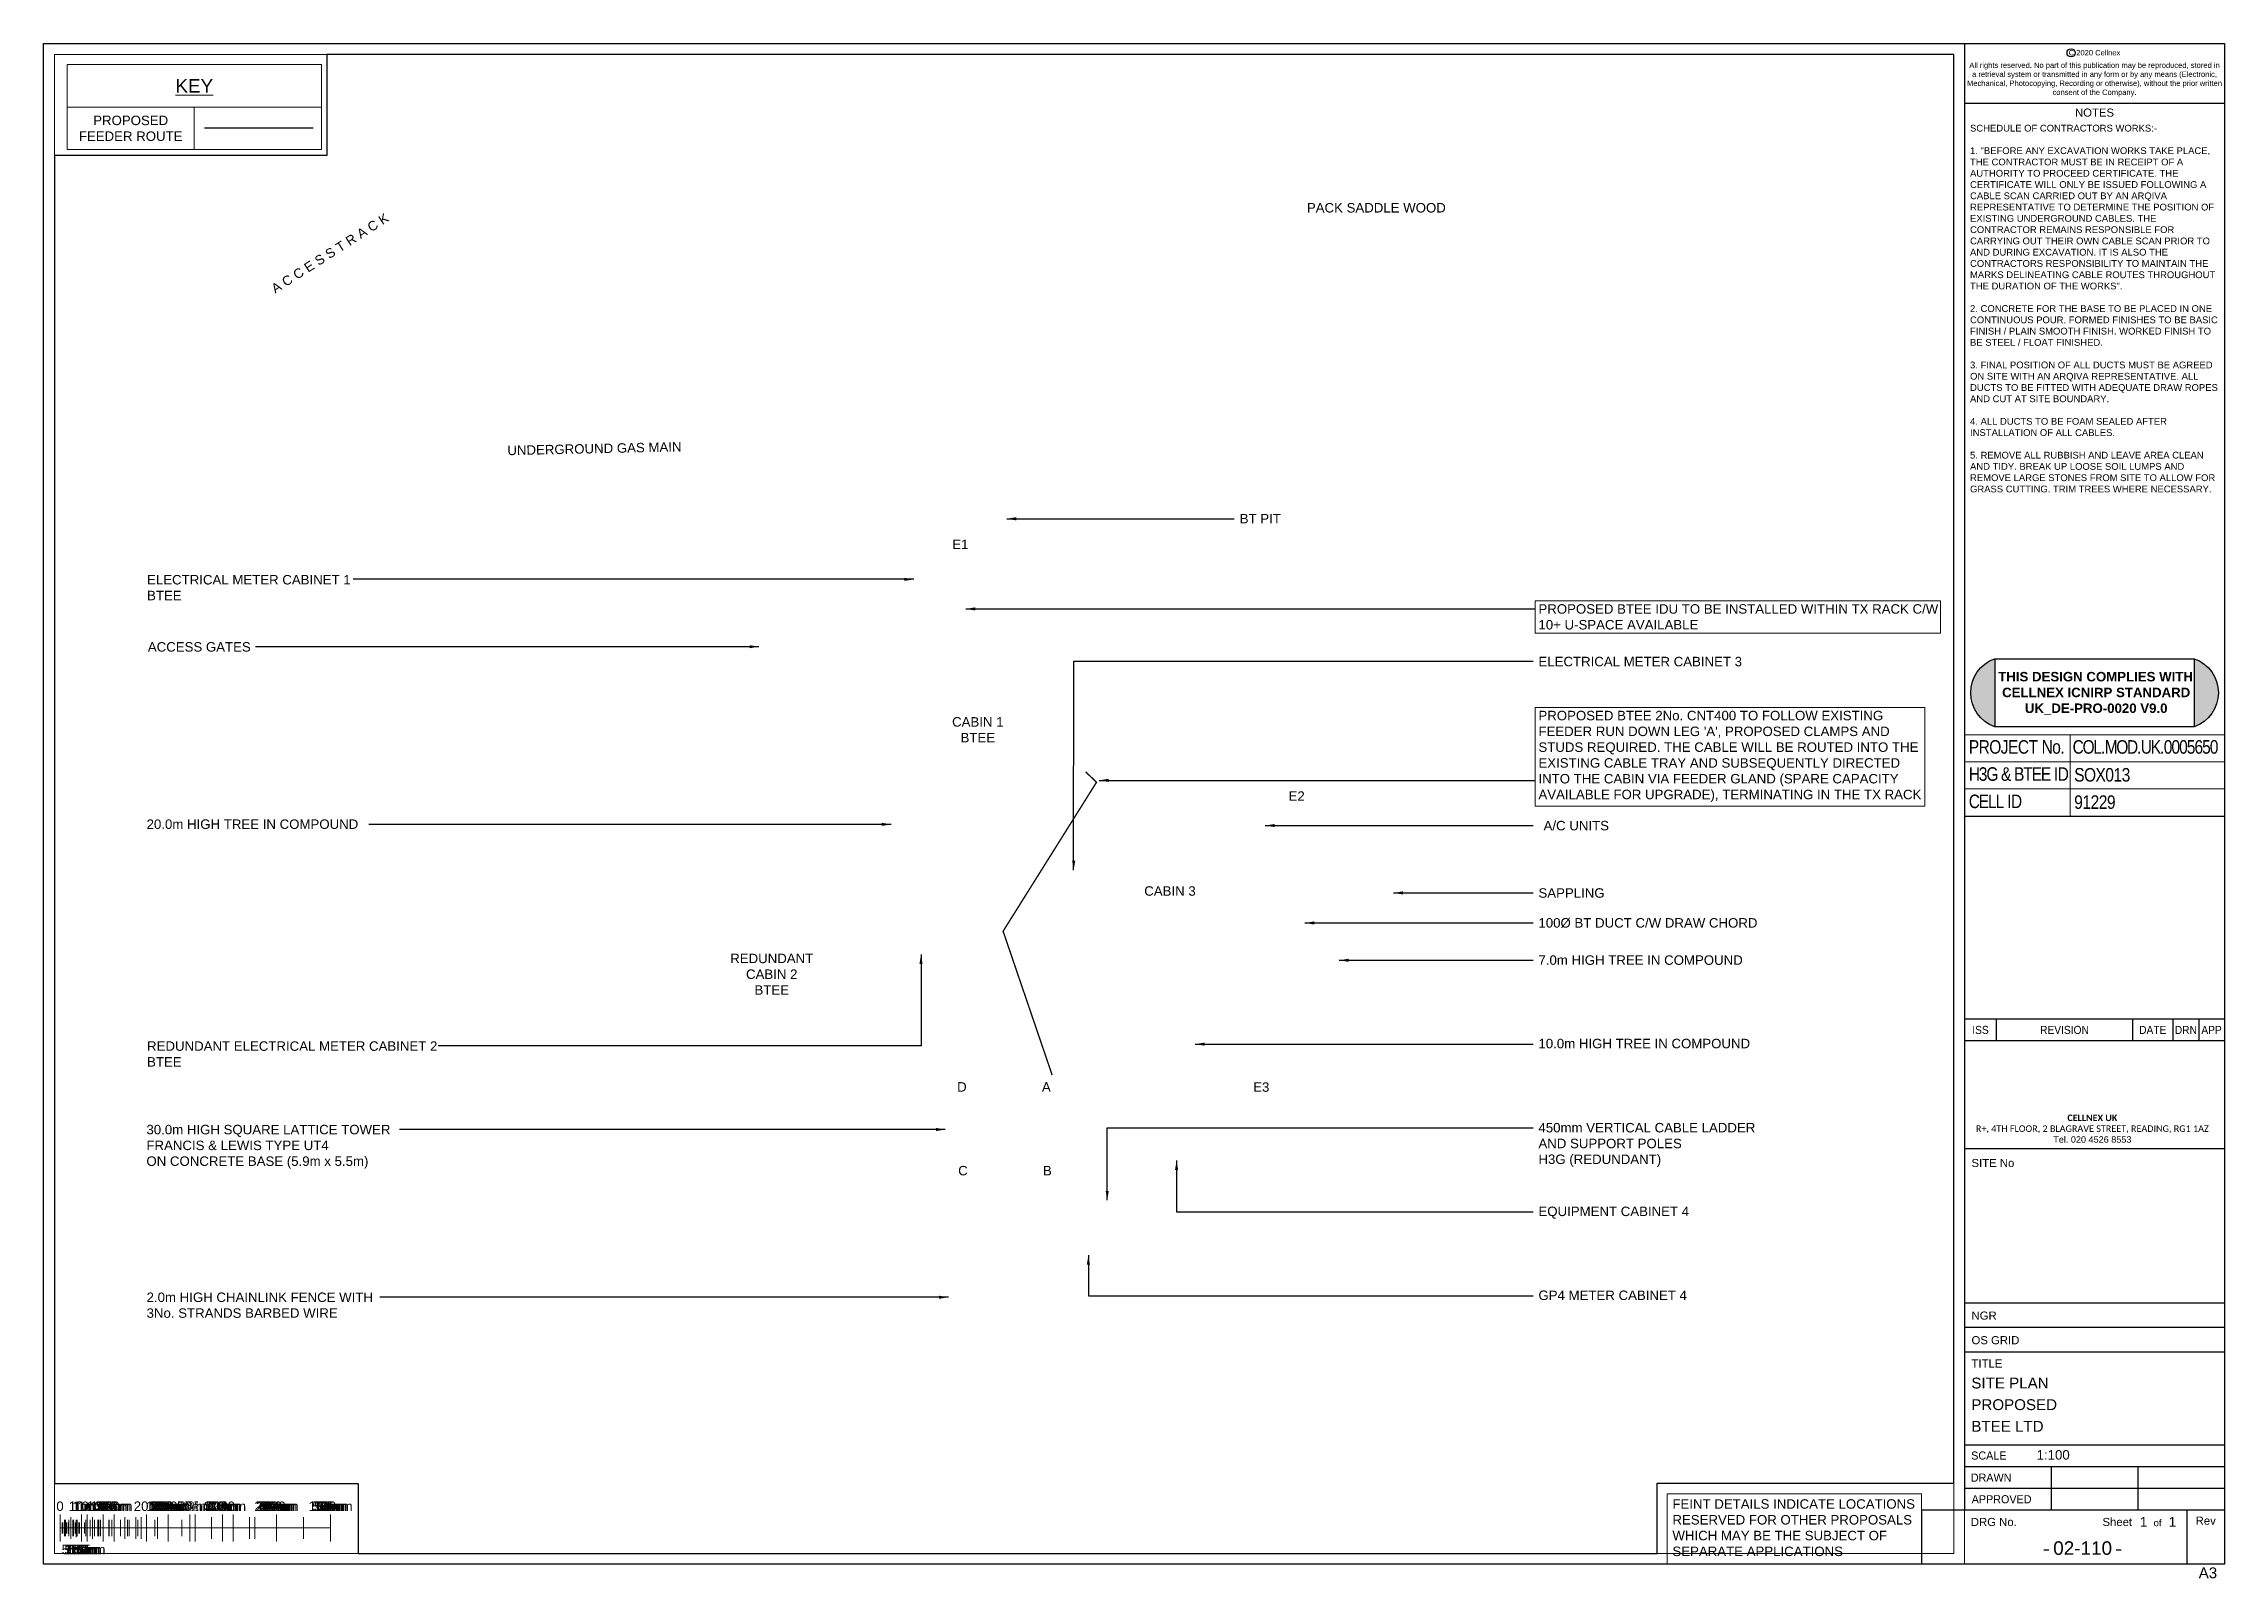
# Paper-space layout '02-110 BTEE SITE PLAN' of a CAD drawing. Header units: millimetres. Extents: x 0 to 403, y -3 to 281.
import ezdxf
from ezdxf.enums import TextEntityAlignment as Align

# ---------------------------------------------------------------- set-up
doc = ezdxf.new("R2010")
doc.units = ezdxf.units.MM
doc.header["$LTSCALE"] = 30
doc.linetypes.add('DASHED', pattern=[19.05, 12.7, -6.35])
doc.layers.get('0').update_dxf_attribs({"lineweight": 25})
doc.layers.add('ACAD ENTITIES HIDDEN', color=7, linetype='Continuous')
for name, color, linetype, lineweight in [('BORDER', 7, 'Continuous', 25), ('HIGHLIGHT', 1, 'Continuous', 30), ('LIGHTNING PROTECTION - EARTHING', 7, 'DASHED', 13), ('TEXT AND DIMENSIONS', 7, 'Continuous', 13)]:
    doc.layers.add(name, color=color, linetype=linetype, lineweight=lineweight)
doc.layers.add('VIEWPORTS', color=7, linetype='Continuous', plot=False)
doc.styles.add('textstyle3', font='arial.ttf')
doc.styles.add('textstyle4', font='arial.ttf', dxfattribs={"width": 0.9})
doc.styles.add('textstyle5', font='arial.ttf', dxfattribs={"width": 0.95})
doc.styles.add('textstyle6', font='ARIALN.TTF')
doc.dimstyles.new('QCADDimStyle', dxfattribs={"dimtxt": 1.75, "dimasz": 1.75, "dimexe": 1.75, "dimexo": 1.75, "dimgap": 0.75, "dimtad": 1, "dimtoh": 1, "dimzin": 12, "dimdsep": 46, "dimtxsty": 'Standard', "dimcen": 0.09, "dimclrt": 256, "dimazin": 3, "dimtfac": 1, "dimtdec": 4, "dimtofl": 0, "dimtmove": 2, "dimatfit": 3, "dimfxl": 1, "dimtolj": 1, "dimtzin": 0, "dimarcsym": 0})

# ---------------------------------------------------------------- blocks, each defined once
blk = doc.blocks.new('CELLNEX A3MAS')
at = {"layer": 'BORDER'}
for p, q in [((0, 281), (403, 281)), ((0, 0), (0, 281)), ((355, 281), (355, 10)), ((403, 281), (403, 0)), ((355, 270), (403, 270)), ((355, 138.24), (403, 138.24)), ((403, 100.74), (355, 100.74)), ((403, 96.74), (355, 96.74)), ((360.85, 100.74), (360.85, 96.74)), ((386.04, 100.74), (386.04, 96.74)), ((393.5, 100.74), (393.5, 96.74)), ((398.25, 100.74), (398.25, 96.74)), ((403, 76.74), (355, 76.74)), ((403, 48.21), (355, 48.21)), ((403, 43.71), (355, 43.71)), ((403, 39.21), (355, 39.21)), ((403, 22), (355, 22)), ((403, 18), (355, 18)), ((371, 18), (371, 10)), ((387, 18), (387, 10)), ((403, 14), (355, 14)), ((403, 10), (347, 10)), ((347, 10), (347, 0)), ((396.05, 10), (396.05, 0)), ((403, 0), (0, 0))]:
    blk.add_line(p, q, dxfattribs=at)
at = {"layer": 'BORDER', "const_width": 0.25}
for points in [[(369.61, 2.64), (370.61, 2.64)], [(382.95, 2.64), (383.95, 2.64)]]:
    blk.add_lwpolyline(points, dxfattribs=at)
at = {"layer": 'BORDER'}
blk.add_circle((374.68, 279.3), 0.764, dxfattribs=at)
at = {"layer": 'BORDER', "style": 'textstyle3'}
blk.add_text('NOTES', height=1.5, dxfattribs=at).set_placement((379, 267.5), align=Align.CENTER)
at = {"layer": 'BORDER'}
for s, style, width, p in [('ISS', 'textstyle4', 0.9, (357.93, 98.73)), ('REVISION', 'textstyle4', 0.9, (373.45, 98.73)), ('DATE', 'textstyle4', 0.9, (389.77, 98.73)), ('DRN', 'textstyle4', 0.9, (395.88, 98.73)), ('APP', 'textstyle4', 0.9, (400.63, 98.73)), ('DRAWN', 'textstyle5', 0.95, (359.9, 16)), ('APPROVED', 'textstyle5', 0.95, (361.83, 12))]:
    blk.add_text(s, height=1.5, dxfattribs=dict(at, style=style, width=width)).set_placement(p, align=Align.MIDDLE_CENTER)
at = {"layer": 'BORDER', "style": 'textstyle3'}
for s, p in [('SITE No', (356.27, 73.39)), ('NGR', (356.27, 45.19)), ('OS GRID', (356.27, 40.64)), ('TITLE', (356.27, 36.33)), ('DRG No.', (356.14, 7.05))]:
    blk.add_text(s, height=1.5, dxfattribs=at).set_placement(p)
at = {"layer": 'BORDER', "style": 'textstyle5', "width": 0.95}
blk.add_text('SCALE', height=1.5, dxfattribs=at).set_placement((356.21, 19.33))
at = {"layer": 'BORDER', "style": 'textstyle3'}
for s, height, p in [('Sheet', 1.5, (383.21, 7.83)), ('of', 1.25, (390.65, 7.67)), ('Rev', 1.5, (399.55, 8.03))]:
    blk.add_text(s, height=height, dxfattribs=at).set_placement(p, align=Align.MIDDLE)
for s, insert, char_height, attachment_point in [('C 2020 Cellnex', (379, 279.82), 1, 2), ('A3', (399.96, -1.61), 2, 5)]:
    blk.add_mtext(s, dxfattribs=dict(at, insert=insert, char_height=char_height, attachment_point=attachment_point))
at = {"layer": 'BORDER', "attachment_point": 1, "style": 'textstyle3'}
for s, insert, char_height, width in [('\\pxqc;All rights reserved. No part of this publication may be reproduced, stored in a retrieval system or transmitted in any form or by any means (Electronic, Mechanical, Photocopying, Recording or otherwise), without the prior written consent of the Company.', (355.5, 277.51), 1, 47), ('\\pxsm1,qc;{\\fCalibri|b1|i0|c0|p34;CELLNEX UK\\P\\fCalibri|b0|i0|c0|p34;R+, 4TH FLOOR, 2 BLAGRAVE STREET, READING, RG1 1AZ \\P}Tel. 020 4526 8553', (356.94, 83.09), 1.2, 43.3154)]:
    blk.add_mtext(s, dxfattribs=dict(at, insert=insert, char_height=char_height, width=width))
at = {"layer": 'BORDER', "style": 'textstyle3'}
for tag, p, height in [('TITLE1', (356.24, 32.48), 2), ('TITLE2', (356.24, 28.48), 2), ('TITLE3', (356.24, 24.48), 2), ('SCALE', (368.3, 19.33), 1.75)]:
    blk.add_attdef(tag, p, '', height=height, dxfattribs=at)
for tag, height, p in [('SHTNO', 1.8, (388.07, 7.83)), ('SHTOF', 1.8, (393.4, 7.83)), ('USERIDCATEGORY', 2.5, (376.81, 2.98))]:
    blk.add_attdef(tag, text='', height=height, dxfattribs=at).set_placement(p, align=Align.MIDDLE)
blk = doc.blocks.new('*U23')
at = {"layer": 'TEXT AND DIMENSIONS'}
for p, q in [((0, 2.5), (0, -2.5)), ((0, 2.5), (0, -2.5)), ((0, 2.5), (0, -2.5)), ((0, 2.5), (0, -2.5)), ((0, 2.5), (0, -2.5)), ((0, 2.5), (0, -2.5)), ((0, 2.5), (0, -2.5)), ((0, 2.5), (0, -2.5)), ((0, 2.5), (0, -2.5)), ((0, 2.5), (0, -2.5)), ((0, 2.5), (0, -2.5)), ((0, 2.5), (0, -2.5)), ((0, 2.5), (0, -2.5)), ((0, 0), (40, 0)), ((0, 0), (50, 0)), ((0, 0), (40, 0)), ((0, 0), (40, 0)), ((0, 0), (50, 0)), ((0, 0), (50, 0)), ((0, 0), (50, 0)), ((0, 0), (40, 0)), ((0, 0), (50, 0)), ((0, 0), (50, 0)), ((0, 0), (50, 0)), ((0, 0), (40, 0)), ((0, 0), (40, 0)), ((0, 0), (50, 0)), ((0, 0), (40, 0)), ((0, 0), (40, 0)), ((0, 0), (40, 0)), ((0, 0), (40, 0)), ((0.4, 1), (0.4, -1)), ((0.5, 1), (0.5, -1)), ((0.8, 1.5), (0.8, -1.5)), ((0.8, 1.5), (0.8, -1.5)), ((0.8, 1), (0.8, -1)), ((1, 1.5), (1, -1.5)), ((1, 1.5), (1, -1.5)), ((1, 1.5), (1, -1.5)), ((1, 1.5), (1, -1.5)), ((1, 1.5), (1, -1.5)), ((1, 1), (1, -1)), ((1.2, 1), (1.2, -1)), ((1.5, 1), (1.5, -1)), ((1.6, 1.5), (1.6, -1.5)), ((1.6, 1.5), (1.6, -1.5)), ((1.6, 1), (1.6, -1)), ((2, 2), (2, -2)), ((2, 2), (2, -2)), ((2, 2), (2, -2)), ((2, 2), (2, -2)), ((2, 2), (2, -2)), ((2, 1.5), (2, -1.5)), ((2, 1.5), (2, -1.5)), ((2, 1.5), (2, -1.5)), ((2, 1.5), (2, -1.5)), ((2, 1), (2, -1)), ((2.4, 1.5), (2.4, -1.5)), ((2.4, 1.5), (2.4, -1.5)), ((2.4, 1), (2.4, -1)), ((2.5, 1.5), (2.5, -1.5)), ((2.5, 1.5), (2.5, -1.5)), ((2.8, 1), (2.8, -1)), ((3, 1.5), (3, -1.72)), ((3, 1.5), (3, -1.72)), ((3, 1.5), (3, -1.72)), ((3, 1.5), (3, -1.72)), ((3, 1.5), (3, -1.72)), ((3, 1), (3, -1)), ((3.2, 1.5), (3.2, -1.5)), ((3.2, 1.5), (3.2, -1.5)), ((3.2, 1), (3.2, -1)), ((3.5, 1), (3.5, -1)), ((3.6, 1), (3.6, -1)), ((4, 2.5), (4, -2.5)), ((4, 2.5), (4, -2.5)), ((4, 2.5), (4, -2.5)), ((4, 2), (4, -2)), ((4, 2), (4, -2)), ((4, 2), (4, -2)), ((4, 2), (4, -2)), ((4, 2), (4, -2)), ((4, 2), (4, -2)), ((4, 2), (4, -2)), ((4, 1), (4, -1)), ((4.5, 1), (4.5, -1)), ((4.8, 1.5), (4.8, -1.5)), ((4.8, 1.5), (4.8, -1.5)), ((5, 2.5), (5, -2.5)), ((5, 2.5), (5, -2.5)), ((5, 1.5), (5, -1.5)), ((5, 1.5), (5, -1.5)), ((5, 1.5), (5, -1.5)), ((5, 1.5), (5, -1.5)), ((5, 1.5), (5, -1.5)), ((5.6, 1.5), (5.6, -1.5)), ((5.6, 1.5), (5.6, -1.5)), ((6, 2), (6, -2)), ((6, 2), (6, -2)), ((6, 2), (6, -2)), ((6, 2), (6, -2)), ((6, 2), (6, -2)), ((6, 1.5), (6, -1.5)), ((6, 1.5), (6, -1.5)), ((6, 1.5), (6, -1.5)), ((6, 1.5), (6, -1.5)), ((6.4, 1.5), (6.4, -1.5)), ((6.4, 1.5), (6.4, -1.5)), ((7, 1.5), (7, -1.5)), ((7, 1.5), (7, -1.5)), ((7, 1.5), (7, -1.5)), ((7, 1.5), (7, -1.5)), ((7, 1.5), (7, -1.5)), ((7.2, 1.5), (7.2, -1.5)), ((7.2, 1.5), (7.2, -1.5)), ((7.5, 1.5), (7.5, -1.5)), ((7.5, 1.5), (7.5, -1.5)), ((8, 2.5), (8, -2.5)), ((8, 2.5), (8, -2.5)), ((8, 2), (8, -2)), ((8, 2), (8, -2)), ((8, 2), (8, -2)), ((8, 2), (8, -2)), ((8, 2), (8, -2)), ((8, 2), (8, -2)), ((8, 2), (8, -2)), ((8, 2), (8, -2)), ((9, 1.5), (9, -1.5)), ((9, 1.5), (9, -1.5)), ((9.07, 1.5), (9.07, -1.5)), ((9.07, 1.5), (9.07, -1.5)), ((9.07, 1.5), (9.07, -1.5)), ((9.6, 1.5), (9.6, -1.5)), ((10, 2.5), (10, -2.5)), ((10, 2.5), (10, -2.5)), ((10, 2.5), (10, -2.5)), ((10, 2.5), (10, -2.5)), ((10, 2.5), (10, -2.5)), ((10, 2.5), (10, -2.5)), ((10, 2.5), (10, -2.5)), ((10, 2), (10, -2)), ((10, 2), (10, -2)), ((10, 1.5), (10, -1.5)), ((10, 1.5), (10, -1.5)), ((10, 1.5), (10, -1.5)), ((10, 1.5), (10, -1.5)), ((10, 1.5), (10, -1.5)), ((11.2, 1.5), (11.2, -1.5)), ((12, 2), (12, -2)), ((12, 2), (12, -2)), ((12, 2), (12, -2)), ((12, 2), (12, -2)), ((12, 2), (12, -2)), ((12, 2), (12, -2)), ((12, 2), (12, -2)), ((12, 2), (12, -2)), ((12, 2), (12, -2)), ((12.5, 1.5), (12.5, -1.5)), ((12.5, 1.5), (12.5, -1.5)), ((12.8, 1.5), (12.8, -1.5)), ((14, 2), (14, -2)), ((14, 2), (14, -2)), ((14, 2), (14, -2)), ((14, 2), (14, -2)), ((14, 2), (14, -2)), ((14, 1.5), (14, -1.5)), ((14, 1.5), (14, -1.5)), ((14, 1.5), (14, -1.5)), ((14, 1.5), (14, -1.5)), ((14, 1.5), (14, -1.5)), ((14.4, 1.5), (14.4, -1.5)), ((15, 2), (15, -2)), ((15, 2), (15, -2)), ((16, 2.5), (16, -2.5)), ((16, 2), (16, -2)), ((16, 2), (16, -2)), ((16, 2), (16, -2)), ((16, 2), (16, -2)), ((16, 2), (16, -2)), ((16, 2), (16, -2)), ((16, 2), (16, -2)), ((16, 2), (16, -2)), ((16, 2), (16, -2)), ((17.5, 1.5), (17.5, -1.5)), ((17.5, 1.5), (17.5, -1.5)), ((18, 2), (18, -2)), ((18, 2), (18, -2)), ((18, 2), (18, -2)), ((18, 2), (18, -2)), ((18, 2), (18, -2)), ((18, 1.5), (18, -1.5)), ((18, 1.5), (18, -1.5)), ((18, 1.5), (18, -1.5)), ((18, 1.5), (18, -1.5)), ((18, 1.5), (18, -1.5)), ((20, 2.5), (20, -2.5)), ((20, 2.5), (20, -2.5)), ((20, 2.5), (20, -2.5)), ((20, 2.5), (20, -2.5)), ((20, 2.5), (20, -2.5)), ((20, 2.5), (20, -2.5)), ((20, 2.5), (20, -2.5)), ((20, 2.5), (20, -2.5)), ((20, 2.5), (20, -2.5)), ((20, 2.5), (20, -2.5)), ((20, 2), (20, -2)), ((20, 2), (20, -2)), ((20, 2), (20, -2)), ((22.5, 1.5), (22.5, -1.5)), ((22.5, 1.5), (22.5, -1.5)), ((24, 2.5), (24, -2.5)), ((24, 2), (24, -2)), ((24, 2), (24, -2)), ((24, 2), (24, -2)), ((25, 2.5), (25, -2.5)), ((25, 2.5), (25, -2.5)), ((28, 2), (28, -2)), ((28, 2), (28, -2)), ((28, 2), (28, -2)), ((30, 2.5), (30, -2.5)), ((30, 2.5), (30, -2.5)), ((30, 2), (30, -2)), ((30, 2), (30, -2)), ((32, 2.5), (32, -2.5)), ((32, 2), (32, -2)), ((32, 2), (32, -2)), ((32, 2), (32, -2)), ((35, 2), (35, -2)), ((35, 2), (35, -2)), ((36, 2), (36, -2)), ((36, 2), (36, -2)), ((36, 2), (36, -2)), ((40, 2.5), (40, -2.5)), ((40, 2.5), (40, -2.5)), ((40, 2.5), (40, -2.5)), ((40, 2.5), (40, -2.5)), ((40, 2.5), (40, -2.5)), ((40, 2.5), (40, -2.5)), ((40, 2.5), (40, -2.5)), ((40, 2.5), (40, -2.5)), ((40, 2.5), (40, -2.5)), ((40, 2.5), (40, -2.5)), ((40, 2.5), (40, -2.5)), ((40, 2), (40, -2)), ((40, 2), (40, -2)), ((45, 2), (45, -2)), ((45, 2), (45, -2)), ((50, 2.5), (50, -2.5)), ((50, 2.5), (50, -2.5)), ((50, 2.5), (50, -2.5)), ((50, 2.5), (50, -2.5))]:
    blk.add_line(p, q, dxfattribs=at)
at = {"layer": 'TEXT AND DIMENSIONS', "flags": 128}
for points in [[(0, 2.5), (0, -2.5)], [(0, 2.5), (0, -2.5)], [(0, 2.5), (0, -2.5)], [(0, 2.5), (0, -2.5)], [(0, 2.5), (0, -2.5)], [(0, 2.5), (0, -2.5)], [(0, 2.5), (0, -2.5)], [(0, 0), (50, 0)], [(0, 0), (40, 0)], [(1, 1.5), (1, -1.5)], [(1, 1.5), (1, -1.5)], [(1, 1.5), (1, -1.5)], [(2, 1.5), (2, -1.5)], [(2, 1.5), (2, -1.5)], [(2, 1.5), (2, -1.5)], [(3, 1.5), (3, -1.5)], [(3, 1.5), (3, -1.5)], [(3, 1.5), (3, -1.5)], [(4, 2), (4, -2)], [(4, 1.5), (4, -1.5)], [(4, 1.5), (4, -1.5)], [(4, 1.5), (4, -1.5)], [(5, 2), (5, -2)], [(5, 2), (5, -2)], [(5, 2), (5, -2)], [(6, 1.5), (6, -1.5)], [(6, 1.5), (6, -1.5)], [(6, 1.5), (6, -1.5)], [(7, 1.5), (7, -1.5)], [(7, 1.5), (7, -1.5)], [(7, 1.5), (7, -1.5)], [(8, 2), (8, -2)], [(8, 1.5), (8, -1.5)], [(8, 1.5), (8, -1.5)], [(8, 1.5), (8, -1.5)], [(9, 1.5), (9, -1.5)], [(9, 1.5), (9, -1.5)], [(9, 1.5), (9, -1.5)], [(10, 2.5), (10, -2.5)], [(10, 2.5), (10, -2.5)], [(10, 2.5), (10, -2.5)], [(12, 2), (12, -2)], [(16, 2), (16, -2)], [(20, 2.5), (20, -2.5)], [(20, 2.5), (20, -2.5)], [(20, 2.5), (20, -2.5)], [(20, 2.5), (20, -2.5)], [(25, 2.5), (25, -2.5)], [(30, 2.5), (30, -2.5)], [(40, 2.5), (40, -2.5)], [(40, 2.5), (40, -2.5)], [(40, 2.5), (40, -2.5)], [(50, 2.5), (50, -2.5)], [(50, 2.5), (50, -2.5)], [(50, 2.5), (50, -2.5)], [(50, 2.5), (50, -2.5)], [(50, 2.5), (50, -2.5)]]:
    blk.add_lwpolyline(points, dxfattribs=at)
at = {"layer": 'TEXT AND DIMENSIONS'}
for points in [[(1, 1.5), (1, -1.5)], [(1, 1.5), (1, -1.5)], [(1, 1.5), (1, -1.5)], [(1, 1.5), (1, -1.5)], [(2, 1.5), (2, -1.5)], [(2, 1.5), (2, -1.5)], [(2, 1.5), (2, -1.5)], [(2, 1.5), (2, -1.5)], [(3, 1.5), (3, -1.5)], [(3, 1.5), (3, -1.5)], [(3, 1.5), (3, -1.5)], [(3, 1.5), (3, -1.5)], [(4, 1.5), (4, -1.5)], [(4, 1.5), (4, -1.5)], [(4, 1.5), (4, -1.5)], [(4, 1.5), (4, -1.5)], [(5, 2), (5, -2)], [(5, 2), (5, -2)], [(5, 2), (5, -2)], [(5, 2), (5, -2)], [(6, 1.5), (6, -1.5)], [(6, 1.5), (6, -1.5)], [(6, 1.5), (6, -1.5)], [(6, 1.5), (6, -1.5)], [(7, 1.5), (7, -1.5)], [(7, 1.5), (7, -1.5)], [(7, 1.5), (7, -1.5)], [(7, 1.5), (7, -1.5)], [(8, 1.5), (8, -1.5)], [(8, 1.5), (8, -1.5)], [(8, 1.5), (8, -1.5)], [(8, 1.5), (8, -1.5)], [(9, 1.5), (9, -1.5)], [(9, 1.5), (9, -1.5)], [(9, 1.5), (9, -1.5)], [(9, 1.5), (9, -1.5)], [(10, 2.5), (10, -2.5)], [(10, 2.5), (10, -2.5)], [(12, 1.5), (12, -1.5)], [(12, 1.5), (12, -1.5)], [(12, 1.5), (12, -1.5)], [(12, 1.5), (12, -1.5)], [(12, 1.5), (12, -1.5)], [(14, 1.5), (14, -1.5)], [(14, 1.5), (14, -1.5)], [(14, 1.5), (14, -1.5)], [(14, 1.5), (14, -1.5)], [(14, 1.5), (14, -1.5)], [(16, 1.5), (16, -1.5)], [(16, 1.5), (16, -1.5)], [(16, 1.5), (16, -1.5)], [(16, 1.5), (16, -1.5)], [(16, 1.5), (16, -1.5)], [(18, 1.5), (18, -1.5)], [(18, 1.5), (18, -1.5)], [(18, 1.5), (18, -1.5)], [(18, 1.5), (18, -1.5)], [(18, 1.5), (18, -1.5)], [(20, 2.5), (20, -2.5)], [(24, 2), (24, -2)], [(25, 2.5), (25, -2.5)], [(25, 2), (25, -2)], [(25, 2), (25, -2)], [(25, 2), (25, -2)], [(25, 2), (25, -2)], [(25, 2), (25, -2)], [(28, 2), (28, -2)], [(30, 2.5), (30, -2.5)], [(30, 2.5), (30, -2.5)], [(32, 2), (32, -2)], [(36, 2), (36, -2)], [(40, 2.5), (40, -2.5)], [(40, 2.5), (40, -2.5)]]:
    blk.add_lwpolyline(points, dxfattribs=at)
at = {"layer": 'TEXT AND DIMENSIONS', "char_height": 1.75, "attachment_point": 5, "style": 'textstyle3'}
for s, insert in [('0', (0, 4)), ('0', (0, 4)), ('0', (0, 4)), ('0', (0, 4)), ('0', (0, 4)), ('0', (0, 4)), ('0', (0, 4)), ('0', (0, 4)), ('0', (0, 4)), ('0', (0, 4)), ('0', (0, 4)), ('0', (0, 4)), ('0', (0, 4)), ('0', (0, 4)), ('0', (0, 4)), ('0', (0, 4)), ('0', (0, 4)), ('0', (0, 4)), ('0', (0, 4)), ('0', (0, 4)), ('10m', (4, 4)), ('1m', (4, 4)), ('10m', (5, 4)), ('1m', (5, 4)), ('100m', (8, 4)), ('10m', (8, 4)), ('50mm', (10, 4)), ('20mm', (10, 4)), ('10mm', (10, 4)), ('500m', (10, 4)), ('100m', (10, 4)), ('0.1m', (10, 4)), ('0.2m', (10, 4)), ('0.5m', (10, 4)), ('50m', (10, 4)), ('10m', (10, 4)), ('5m', (10, 4)), ('1m', (10, 4)), ('20m', (16, 4)), ('100mm', (20, 4)), ('1000m', (20, 4)), ('20mm', (20, 4)), ('500m', (20, 4)), ('200m', (20, 4)), ('250m', (20, 4)), ('100m', (20, 4)), ('0.2m', (20, 4)), ('0.5m', (20, 4)), ('50m', (20, 4)), ('20m', (20, 4)), ('10m', (20, 4)), ('5m', (20, 4)), ('2m', (20, 4)), ('1m', (20, 4)), ('50mm', (25, 4)), ('30m', (24, 4)), ('0.5m', (25, 4)), ('50m', (25, 4)), ('5m', (25, 4)), ('30mm', (30, 4)), ('300m', (30, 4)), ('0.3m', (30, 4)), ('30m', (30, 4)), ('3m', (30, 4)), ('40m', (32, 4)), ('200mm', (40, 4)), ('2000m', (40, 4)), ('1000m', (40, 4)), ('40mm', (40, 4)), ('400m', (40, 4)), ('500m', (40, 4)), ('200m', (40, 4)), ('100m', (40, 4)), ('0.4m', (40, 4)), ('40m', (40, 4)), ('50m', (40, 4)), ('20m', (40, 4)), ('10m', (40, 4)), ('4m', (40, 4)), ('2m', (40, 4)), ('1m', (40, 4)), ('100mm', (50, 4)), ('50mm', (50, 4)), ('500m', (50, 4)), ('100m', (50, 4)), ('0.5m', (50, 4)), ('50m', (50, 4)), ('10m', (50, 4)), ('5m', (50, 4)), ('1m', (50, 4)), ('5m', (2, -4)), ('5m', (2.5, -4)), ('100m', (4, -4)), ('0.1m', (4, -4)), ('50m', (4, -4)), ('10mm', (5, -4)), ('0.1m', (5, -4)), ('0.5m', (5, -4)), ('5mm', (5, -4)), ('5m', (4, -4)), ('50m', (5, -4)), ('5m', (5, -4))]:
    blk.add_mtext(s, dxfattribs=dict(at, insert=insert))

psp = doc.layouts.new('02-110 BTEE SITE PLAN')

# ---------------------------------------------------------------- hatches: boundary and pattern name
at = {"layer": 'HIGHLIGHT', "transparency": 33554687}
h = psp.add_hatch(color=3, dxfattribs=at)
edge = h.paths.add_edge_path(flags=0)
edge.add_line((397.42, 167.33), (397.42, 154.76))
edge.add_arc((395.23, 161.05), 6.66, 289.2036, 430.7964)
edge = h.paths.add_edge_path(flags=0)
edge.add_arc((362.77, 161.05), 6.66, 109.2036, 250.7964)
edge.add_line((360.58, 154.76), (360.58, 167.33))

# ---------------------------------------------------------------- linework, layer by layer
at = {"layer": 'HIGHLIGHT', "color": 3}
for p, q in [((360.58, 167.33), (360.58, 154.76)), ((397.42, 167.33), (397.42, 154.76))]:
    psp.add_line(p, q, dxfattribs=at)
at = {"layer": 'HIGHLIGHT', "linetype": 'DASHED', "ltscale": 0.005, "const_width": 0.25}
for points in [[(29.69, 265.4), (49.83, 265.4)], [(186.38, 90.38), (177.31, 116.97), (194.57, 144.5), (192.56, 146.43)]]:
    psp.add_lwpolyline(points, dxfattribs=at)
at = {"layer": 'HIGHLIGHT', "color": 3}
psp.add_lwpolyline([(360.58, 154.76, -0.710616), (360.58, 167.33), (397.42, 167.33, -0.710616), (397.42, 154.76)], format="xyb", close=True, dxfattribs=at)
at = {"layer": 'TEXT AND DIMENSIONS'}
for p, q in [((27.84, 269.26), (27.84, 261.43)), ((355, 153.29), (403, 153.29)), ((374.51, 148.24), (374.51, 153.24)), ((355, 148.29), (403, 148.29)), ((374.51, 143.24), (374.51, 148.24)), ((355, 143.29), (403, 143.29)), ((374.51, 138.19), (374.51, 143.19)), ((355, 138.24), (403, 138.24)), ((347, 13), (300, 13)), ((300, 13), (300, 0)), ((347, 13), (347, 0))]:
    psp.add_line(p, q, dxfattribs=at)
for points in [[(4.34, 261.43), (4.34, 277.12), (51.34, 277.12), (51.34, 261.43)], [(4.34, 269.26), (51.34, 269.26)], [(4.34, 261.43), (51.34, 261.43)]]:
    psp.add_lwpolyline(points, dxfattribs=at)
for points in [[(275.63, 172.03), (275.63, 178.02), (350.53, 178.02), (350.53, 172.03)], [(275.63, 140.06), (275.63, 158.32), (347.62, 158.32), (347.62, 140.06)]]:
    psp.add_lwpolyline(points, close=True, dxfattribs=at)
at = {"layer": 'VIEWPORTS'}
psp.add_lwpolyline([(52.31, 260.35), (2, 260.35), (2, 14.92), (58.15, 14.92), (58.15, 2), (298.15, 2), (298.15, 15), (353, 15), (353, 279), (52.31, 279)], close=True, dxfattribs=at)

# ---------------------------------------------------------------- block references
psp.add_blockref('*U23', (3.03, 6.7))
at = {"layer": 'BORDER'}
psp.add_blockref('CELLNEX A3MAS', (0, 0), dxfattribs=at).add_auto_attribs({'USERIDCATEGORY': '02-110', 'SCALE': '1:100', 'SHTNO': '1', 'SHTOF': '1', 'TITLE1': 'SITE PLAN', 'TITLE2': 'PROPOSED', 'TITLE3': 'BTEE LTD'})

# ---------------------------------------------------------------- texts
at = {"layer": 'ACAD ENTITIES HIDDEN', "insert": (356, 266), "char_height": 1.25, "width": 46, "attachment_point": 1, "style": 'textstyle3'}
psp.add_mtext('SCHEDULE OF CONTRACTORS WORKS:-\\P\\P1. "BEFORE ANY EXCAVATION WORKS TAKE PLACE, THE CONTRACTOR MUST BE IN RECEIPT OF A AUTHORITY TO PROCEED CERTIFICATE. THE CERTIFICATE WILL ONLY BE ISSUED FOLLOWING A CABLE SCAN CARRIED OUT BY AN ARQIVA REPRESENTATIVE TO DETERMINE THE POSITION OF EXISTING UNDERGROUND CABLES. THE CONTRACTOR REMAINS RESPONSIBLE FOR CARRYING OUT THEIR OWN CABLE SCAN PRIOR TO AND DURING EXCAVATION. IT IS ALSO THE CONTRACTORS RESPONSIBILITY TO MAINTAIN THE MARKS DELINEATING CABLE ROUTES THROUGHOUT THE DURATION OF THE WORKS".\\P\\P2. CONCRETE FOR THE BASE TO BE PLACED IN ONE CONTINUOUS POUR. FORMED FINISHES TO BE BASIC FINISH / PLAIN SMOOTH FINISH. WORKED FINISH TO BE STEEL / FLOAT FINISHED.\\P\\P3. FINAL POSITION OF ALL DUCTS MUST BE AGREED ON SITE WITH AN ARQIVA REPRESENTATIVE. ALL DUCTS TO BE FITTED WITH ADEQUATE DRAW ROPES AND CUT AT SITE BOUNDARY.\\P\\P4. ALL DUCTS TO BE FOAM SEALED AFTER INSTALLATION OF ALL CABLES.\\P\\P5. REMOVE ALL RUBBISH AND LEAVE AREA CLEAN AND TIDY. BREAK UP LOOSE SOIL LUMPS AND REMOVE LARGE STONES FROM SITE TO ALLOW FOR GRASS CUTTING. TRIM TREES WHERE NECESSARY.', dxfattribs=at)
at = {"layer": 'HIGHLIGHT', "color": 3, "insert": (361.2, 164.89), "char_height": 1.75, "width": 36.2177, "attachment_point": 1, "style": 'textstyle3'}
psp.add_mtext('{\\fArial|b1|i0|c0|p34;THIS DESIGN COMPLIES WITH\\P\\pxqc;CELLNEX ICNIRP STANDARD\\PUK_DE-PRO-0020 V9.0}', dxfattribs=at)
at = {"layer": 'LIGHTNING PROTECTION - EARTHING', "char_height": 1.75, "width": 2.7425, "attachment_point": 1, "style": 'textstyle3'}
for s, insert in [('E1', (167.91, 189.34)), ('E2', (230.06, 142.82)), ('E3', (223.53, 89.05))]:
    psp.add_mtext(s, dxfattribs=dict(at, insert=insert))
at = {"layer": 'TEXT AND DIMENSIONS', "style": 'textstyle3'}
for s, insert, char_height, width, attachment_point in [('{\\LKEY}', (27.84, 273.2), 2.5, 47, 5), ('PROPOSED \\PFEEDER ROUTE', (16.09, 265.34), 1.75, 23.5, 5), ('PACK SADDLE WOOD', (233.45, 251.54), 1.75, 26.2472, 1), ('BT PIT', (221.04, 194.09), 1.75, 55.6136, 1), ('ELECTRICAL METER CABINET 1\\PBTEE', (19.12, 182.8), 1.75, 40.1814, 1), ('PROPOSED BTEE IDU TO BE INSTALLED WITHIN TX RACK C/W\\P10+ U-SPACE AVAILABLE', (276.24, 177.4), 1.75, 73.8852, 1), ('ACCESS GATES', (19.26, 170.39), 1.75, 19.434, 1), ('ELECTRICAL METER CABINET 3', (276.24, 167.68), 1.75, 40.1814, 1), ("PROPOSED BTEE 2No. CNT400 TO FOLLOW EXISTING FEEDER RUN DOWN LEG 'A', PROPOSED CLAMPS AND STUDS REQUIRED. THE CABLE WILL BE ROUTED INTO THE EXISTING CABLE TRAY AND SUBSEQUENTLY DIRECTED INTO THE CABIN VIA FEEDER GLAND (SPARE CAPACITY AVAILABLE FOR UPGRADE), TERMINATING IN THE TX RACK", (276.24, 157.7), 1.75, 70.6561, 1), ('\\pxqc;CABIN 1 BTEE', (167.68, 156.53), 1.75, 9.9142, 1), ('20.0m HIGH TREE IN COMPOUND', (19.03, 137.63), 1.75, 39.7462, 1), ('A/C UNITS', (277.19, 137.36), 1.75, 13.4619, 1), ('\\pxqc;CABIN 3 ', (203.19, 125.28), 1.75, 9.9142, 1), ('SAPPLING', (276.24, 124.91), 1.75, 13.6047, 1), ('100%%C BT DUCT C/W DRAW CHORD', (276.24, 119.39), 1.75, 55.6136, 1), ('\\pxqc;REDUNDANT CABIN 2 BTEE', (129.6, 112.82), 1.75, 9.9142, 1), ('7.0m HIGH TREE IN COMPOUND', (276.24, 112.51), 1.75, 38.3622, 1), ('10.0m HIGH TREE IN COMPOUND', (276.24, 97.09), 1.75, 39.4891, 1), ('\\pxqc;D', (168.97, 89.08), 1.75, 1.4599, 1), ('\\pxqc;A', (184.57, 89.08), 1.75, 1.4599, 1), ('30.0m HIGH SQUARE LATTICE TOWER\\PFRANCIS & LEWIS TYPE UT4\\PON CONCRETE BASE (5.9m x 5.5m)', (19, 81.19), 1.75, 46.715, 1), ('450mm VERTICAL CABLE LADDER AND SUPPORT POLES \\PH3G (REDUNDANT) ', (276.24, 81.54), 1.75, 40.828, 1), ('\\pxqc;C', (169.16, 73.6), 1.75, 1.4599, 1), ('\\pxqc;B', (184.76, 73.6), 1.75, 1.4599, 1), ('EQUIPMENT CABINET 4\\P ', (276.24, 66.08), 1.75, 42.9747, 1), ('2.0m HIGH CHAINLINK FENCE WITH 3No. STRANDS BARBED WIRE', (19.03, 50.2), 1.75, 42.5816, 1), ('GP4 METER CABINET 4 ', (276.24, 50.57), 1.75, 28.6462, 1), ('FEINT DETAILS INDICATE LOCATIONS RESERVED FOR OTHER PROPOSALS WHICH MAY BE THE SUBJECT OF SEPARATE APPLICATIONS', (301, 12), 1.75, 48.6012, 1)]:
    psp.add_mtext(s, dxfattribs=dict(at, insert=insert, char_height=char_height, width=width, attachment_point=attachment_point))
at = {"layer": 'TEXT AND DIMENSIONS', "char_height": 1.75, "attachment_point": 1, "style": 'textstyle3'}
for s, insert, width, rotation in [('A C C E S S T R A C K', (41.86, 236.25), 26.6053, 32.5799), ('UNDERGROUND GAS MAIN', (85.68, 206.69), 40.1814, 1.2299)]:
    psp.add_mtext(s, dxfattribs=dict(at, insert=insert, width=width, rotation=rotation))
at = {"layer": 'TEXT AND DIMENSIONS', "attachment_point": 1}
for s, insert, char_height, style in [('\\pxql;{\\T0.95;PROJECT No.}', (355.77, 152.28, 0), 2.5, 'textstyle6'), ('\\pxql;{\\T0.89;COL.MOD.UK.0005650}', (374.95, 152.28, 0), 2.5, 'textstyle6'), ('\\pxql;{\\T0.89;H3G & BTEE ID}', (355.77, 147.27, 0), 2.5, 'textstyle6'), ('\\pxql;{\\T0.95;SOX013}', (375.25, 147.13, 0), 2.5, 'textstyle6'), ('\\pxql;{\\T0.89;CELL ID}', (355.77, 142.22, 0), 2.5, 'textstyle6'), ('\\pxql;{\\T0.95;91229}', (375.25, 142.08, 0), 2.5, 'textstyle6'), ('REDUNDANT ELECTRICAL METER CABINET 2\\PBTEE', (19.12, 96.62), 1.75, 'textstyle3')]:
    psp.add_mtext(s, dxfattribs=dict(at, insert=insert, char_height=char_height, style=style))

# ---------------------------------------------------------------- leaders
at = {"layer": 'TEXT AND DIMENSIONS'}
for points in [[(177.98, 193.19), (220.04, 193.19)], [(160.83, 182), (57.21, 182)], [(170.4, 176.53), (275.63, 176.53)], [(132.2, 169.55), (39.16, 169.55)], [(190.35, 128.24), (190.41, 166.86), (275.26, 166.86)], [(195.04, 144.85), (275.69, 144.85)], [(156.62, 136.72), (60.08, 136.72)], [(225.74, 136.5), (275.26, 136.5)], [(249.44, 124.05), (275.26, 124.05)], [(233.07, 118.5), (275.26, 118.5)], [(162.14, 112.68), (162.14, 95.82), (72.91, 95.82)], [(239.44, 111.6), (275.26, 111.6)], [(212.82, 96.1), (275.26, 96.1)], [(166.63, 80.33), (65.74, 80.33)], [(196.55, 67.24), (196.55, 80.61), (275.26, 80.61)], [(209.37, 74.6), (209.37, 65.11), (275.26, 65.11)], [(193.07, 57.09), (193.07, 49.61), (275.26, 49.61)], [(167.19, 49.33), (62.12, 49.33)]]:
    psp.add_leader(points, dimstyle='QCADDimStyle', dxfattribs=at)

# ---------------------------------------------------------------- viewports
at = {"layer": 'VIEWPORTS'}
for center, size, view_center_point, view_height, status in [((177.5, 140.5), (351, 277), (184891.7, -108644.2), 27700, 4), ((379, 38.37), (48, 76.739), (24, -50.12), 76.739, 3)]:
    psp.add_viewport(center=center, size=size, view_center_point=view_center_point, view_height=view_height, status=status, dxfattribs=at)
psp.add_viewport(center=(379, 117.49), size=(48, 41.5), view_center_point=(24, 16.7), view_height=41.5, dxfattribs=at)

doc.saveas('drawing.dxf')
